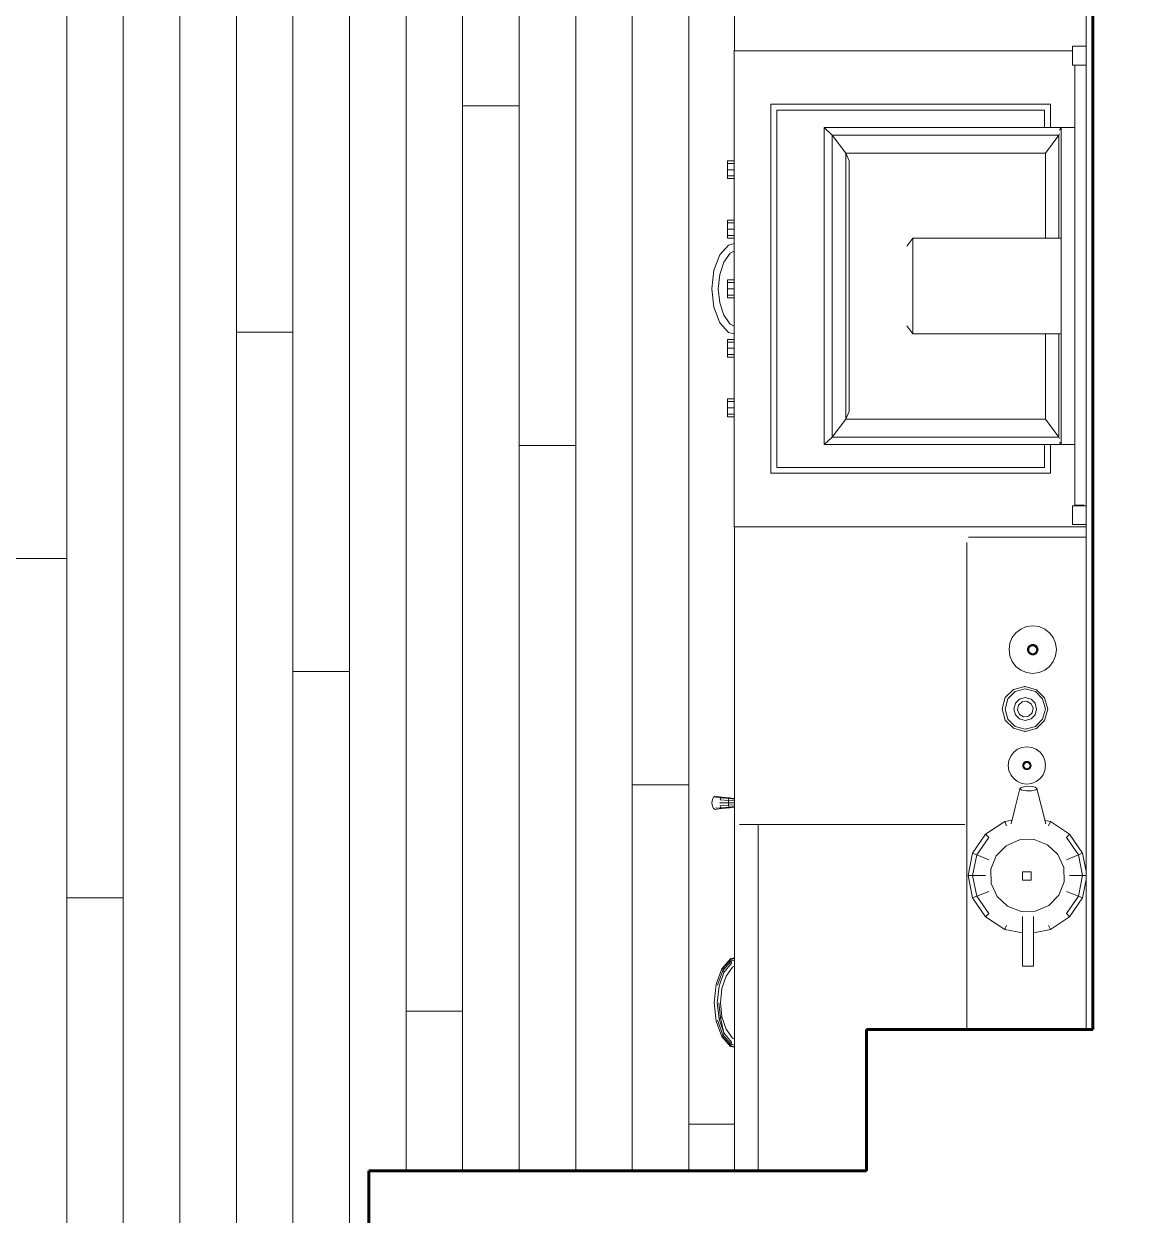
# Model space of a CAD drawing. Header units: millimetres. Extents: x 653176 to 972033, y 753746 to 925850.
# Drawn here: x 737984 to 739943, y 762439 to 764546 of the extents above; entities that cross this region are included whole.
import ezdxf

# ---------------------------------------------------------------- set-up
doc = ezdxf.new("R2010")
doc.units = ezdxf.units.MM
doc.header["$LTSCALE"] = 10
for name, color, linetype, lineweight in [('!обводка помещений', 10, 'Continuous', 20), ('wall', 95, 'Continuous', 60), ('Y-DOOR', 3, 'Continuous', 0)]:
    doc.layers.add(name, color=color, linetype=linetype, lineweight=lineweight)
pattern_1 = [(90, (-40, 2e-15), (-100, 6e-15), []), (180, (-40, 2e-15), (-400, -400), [100, -1400]), (180, (-240, 600), (-400, -400), [100, -1400])]

msp = doc.modelspace()

# ---------------------------------------------------------------- hatches: boundary and pattern name
at = {"layer": 'Y-DOOR', "lineweight": 5}
h = msp.add_hatch(dxfattribs=at)
h.set_pattern_fill('WOODS_BOARD', color=256, scale=100, angle=90, pattern_type=2)
h.set_pattern_definition(pattern_1)
h.paths.add_polyline_path([(741924.5, 770460.4, -0.131652), (742324.5, 770567.6), (742324.5, 770917.6), (741724.5, 770917.6), (741724.5, 772717.6), (740574.5, 772717.6), (740574.5, 772117.6), (740574.5, 770917.6), (739974.5, 770917.6), (739974.5, 770567.6), (739874.5, 770567.6, 0.16367), (739391, 770405), (739874.5, 769567.6), (739974.5, 769567.6), (739974.5, 768767.6), (740649.5, 768767.6, -0.16367), (740812.1, 769251.1), (741649.5, 768767.6), (742324.5, 768767.6), (742324.5, 769767.6)])
edge = h.paths.add_edge_path(flags=16)
edge.add_ellipse((740401.2, 763157.8), major_axis=(-110.5, 392), ratio=1, start_angle=344.774, end_angle=359.1337, ccw=False)
edge.add_arc((740401.2, 763157.8), 407.3, 100.0936, 104.8802)
edge = h.paths.add_edge_path(flags=16)
edge.add_ellipse((740536.9, 762764.1), major_axis=(-3.7, 13.1), ratio=1, start_angle=164.2498, end_angle=174.0816, ccw=False)
edge.add_line((740536.9, 762750.5), (740539, 762750.5))
edge.add_ellipse((740536.9, 762764.1), major_axis=(-3.7, 13.1), ratio=1, start_angle=174.0816, end_angle=344.2498, ccw=False)
edge = h.paths.add_edge_path(flags=16)
edge.add_line((740580.1, 763548.4), (740745.1, 763547))
edge.add_ellipse((740745.1, 763456.5), major_axis=(-24.6, 87.1), ratio=1, start_angle=254.2498, end_angle=344.2498, ccw=False)
edge.add_line((740835.6, 763456.4), (740835.6, 763157.8))
edge.add_line((740835.6, 763157.8), (740835.6, 762859.1))
edge.add_ellipse((740745.1, 762859.1), major_axis=(-24.6, 87.1), ratio=1, start_angle=164.2498, end_angle=254.2498, ccw=False)
edge.add_line((740745.1, 762768.6), (740580.7, 762768.8))
edge.add_ellipse((740555, 762777.7), major_axis=(-7.4, 26.1), ratio=1, start_angle=164.2498, end_angle=235.2225, ccw=False)
edge.add_line((740566.9, 762750.4), (740555, 762750.5))
edge.add_ellipse((740555, 762777.7), major_axis=(-7.4, 26.1), ratio=1, start_angle=164.2498, end_angle=235.2225)
edge.add_ellipse((740555, 762777.7), major_axis=(-7.4, 26.1), ratio=1, start_angle=235.2225, end_angle=254.2498)
edge.add_line((740582.1, 762777.7), (740582.1, 762795.8))
edge.add_ellipse((740555, 762795.8), major_axis=(-7.4, 26.1), ratio=1, start_angle=254.2498, end_angle=344.2498)
edge.add_ellipse((740555, 763157.8), major_axis=(-90.9, 322.3), ratio=1, start_angle=344.2498, end_angle=524.2434)
edge.add_line((740555, 762822.9), (740401.1, 762822.9))
edge.add_ellipse((740401.2, 763157.8), major_axis=(-90.9, 322.3), ratio=1, start_angle=344.2498, end_angle=524.2498, ccw=False)
edge.add_line((740401.2, 763492.7), (740555, 763492.7))
edge.add_ellipse((740555, 763519.8), major_axis=(-7.4, 26.1), ratio=1, start_angle=164.2498, end_angle=254.2498)
edge.add_line((740582.2, 763519.8), (740582.2, 763537.9))
edge.add_ellipse((740555, 763537.9), major_axis=(-7.4, 26.1), ratio=1, start_angle=254.2498, end_angle=276.9442)
edge.add_ellipse((740555, 763537.9), major_axis=(-7.4, 26.1), ratio=1, start_angle=276.9442, end_angle=344.2498)
edge.add_line((740555, 763565.1), (740538.7, 763565))
edge.add_ellipse((740536.9, 763551.5), major_axis=(-3.7, 13.1), ratio=1, start_angle=336.5962, end_angle=344.2498)
edge.add_line((740537.5, 763565.1), (740536.9, 763565.1))
edge.add_ellipse((740536.9, 763551.5), major_axis=(-3.7, 13.1), ratio=1, start_angle=336.5962, end_angle=344.2498, ccw=False)
edge.add_line((740540.2, 763565), (740566.3, 763565.2))
edge.add_ellipse((740555, 763537.9), major_axis=(-7.4, 26.1), ratio=1, start_angle=276.9442, end_angle=344.2498, ccw=False)
h.paths.add_polyline_path([(740388.2, 763195.5), (740385.8, 763194.8), (740398.4, 763198.2)], flags=0)
edge = h.paths.add_edge_path(flags=0)
edge.add_ellipse((743026.1, 763290.8), major_axis=(-339.5, 225), ratio=1, start_angle=345.0633, end_angle=358.5936, ccw=False)
edge.add_arc((743026.1, 763290.8), 407.3, 140.5542, 145.0643)
edge = h.paths.add_edge_path(flags=16)
edge.add_ellipse((743385.9, 763081), major_axis=(-11.3, 7.5), ratio=1, start_angle=164.2498, end_angle=174.0816, ccw=False)
edge.add_line((743394.7, 763070.7), (743396.4, 763072.1))
edge.add_ellipse((743385.9, 763081), major_axis=(-11.3, 7.5), ratio=1, start_angle=174.0816, end_angle=344.2498, ccw=False)
edge = h.paths.add_edge_path(flags=16)
edge.add_ellipse((743092, 763741.5), major_axis=(-75.4, 50), ratio=1, start_angle=254.2498, end_angle=344.2498, ccw=False)
edge.add_line((743160.6, 763800.6), (743355.4, 763574.2))
edge.add_line((743355.4, 763574.2), (743550.2, 763347.8))
edge.add_ellipse((743481.6, 763288.8), major_axis=(-75.4, 50), ratio=1, start_angle=164.2498, end_angle=254.2498, ccw=False)
edge.add_line((743540.7, 763220.2), (743416, 763113.1))
edge.add_ellipse((743390.7, 763103.1), major_axis=(-22.6, 15), ratio=1, start_angle=164.2498, end_angle=235.2225, ccw=False)
edge.add_line((743417.6, 763090.1), (743408.5, 763082.5))
edge.add_ellipse((743390.7, 763103.1), major_axis=(-22.6, 15), ratio=1, start_angle=164.2498, end_angle=235.2225)
edge.add_ellipse((743390.7, 763103.1), major_axis=(-22.6, 15), ratio=1, start_angle=235.2225, end_angle=254.2498)
edge.add_line((743411.3, 763120.8), (743399.5, 763134.5))
edge.add_ellipse((743378.9, 763116.8), major_axis=(-22.6, 15), ratio=1, start_angle=254.2498, end_angle=344.2498)
edge.add_ellipse((743142.7, 763391.2), major_axis=(-279.2, 185), ratio=1, start_angle=344.2498, end_angle=524.2434)
edge.add_line((743361.2, 763137.3), (743244.6, 763037))
edge.add_ellipse((743026.1, 763290.8), major_axis=(-279.2, 185), ratio=1, start_angle=344.2498, end_angle=524.2498, ccw=False)
edge.add_line((742807.7, 763544.6), (742924.3, 763645))
edge.add_ellipse((742906.6, 763665.5), major_axis=(-22.6, 15), ratio=1, start_angle=164.2498, end_angle=254.2498)
edge.add_line((742927.1, 763683.3), (742915.3, 763697))
edge.add_ellipse((742894.8, 763679.3), major_axis=(-22.6, 15), ratio=1, start_angle=254.2498, end_angle=276.9442)
edge.add_ellipse((742894.8, 763679.3), major_axis=(-22.6, 15), ratio=1, start_angle=276.9442, end_angle=344.2498)
edge.add_line((742877, 763699.8), (742864.8, 763689.1))
edge.add_ellipse((742872.2, 763677.7), major_axis=(-11.3, 7.5), ratio=1, start_angle=336.5962, end_angle=344.2498)
edge.add_line((742863.8, 763688.4), (742863.3, 763688))
edge.add_ellipse((742872.2, 763677.7), major_axis=(-11.3, 7.5), ratio=1, start_angle=336.5962, end_angle=344.2498, ccw=False)
edge.add_line((742865.9, 763690.1), (742885.5, 763707.2))
edge.add_ellipse((742894.8, 763679.3), major_axis=(-22.6, 15), ratio=1, start_angle=276.9442, end_angle=344.2498, ccw=False)
edge.add_line((742906.9, 763703.5), (743032.9, 763810.1))
h.paths.add_polyline_path([(742991.7, 763310.9), (742990.4, 763308.8), (742997.7, 763319.6)], flags=0)
edge = h.paths.add_edge_path()
edge.add_arc((741515.4, 763136.9), 300, 0, 360)
edge = h.paths.add_edge_path()
edge.add_line((740536.9, 762750.5), (740401.1, 762750.5))
edge.add_arc((740401.2, 763157.8), 407.3, 89.9962, 269.9962, ccw=False)
edge.add_line((740401.2, 763565.1), (740555, 763565.1))
edge.add_arc((740555, 763537.9), 27.2, 22.6906, 89.9962, ccw=False)
edge.add_line((740580.1, 763548.4), (740745.1, 763547))
edge.add_arc((740744.3, 763455.6), 91.4, 6.8412, 89.5014, ccw=False)
edge.add_line((740835.1, 763466.5), (740835.6, 762859.1))
edge.add_line((740835.6, 762859.1), (740827.5, 762818.9))
edge.add_line((740827.5, 762818.9), (740809.1, 762795.1))
edge.add_line((740809.1, 762795.1), (740777, 762772.3))
edge.add_line((740777, 762772.3), (740579.9, 762773.5))
edge.add_line((740579.9, 762773.5), (740578.4, 762761.4))
edge.add_line((740578.4, 762761.4), (740563.9, 762749.3))
edge.add_line((740563.9, 762749.3), (740536.9, 762750.5))
edge = h.paths.add_edge_path()
edge.add_line((743844.5, 768267.6), (743174.5, 768267.6))
edge.add_line((743174.5, 768267.6), (743174.5, 768667.6))
edge.add_line((743174.5, 768667.6), (741649.5, 768667.6))
edge.add_line((741649.5, 768667.6), (741649.5, 768767.6))
edge.add_line((741649.5, 768767.6), (740812.1, 769251.1))
edge.add_arc((741449.5, 768767.6), 800, 142.8192, 180)
edge.add_line((740649.5, 768767.6), (740649.5, 768667.6))
edge.add_line((740649.5, 768667.6), (740514.3, 768667.6))
edge.add_line((740514.3, 768667.6), (740514.3, 764226.9))
edge.add_line((740514.3, 764226.9), (739974.5, 764226.9))
edge.add_line((739974.5, 764226.9), (739974.5, 762517.6))
edge.add_line((739974.5, 762517.6), (740434.5, 762517.6))
edge.add_line((740434.5, 762517.6), (742664.5, 762517.6))
edge.add_line((742664.5, 762517.6), (743174.5, 762517.6))
edge.add_line((743174.5, 762517.6), (743174.5, 762767.6))
edge.add_line((743174.5, 762767.6), (743674.5, 762767.6))
edge.add_line((743674.5, 762767.6), (743674.5, 764268.5))
edge.add_line((743674.5, 764268.5), (742182.1, 764268.5))
edge.add_line((742182.1, 764268.5), (742182.1, 766181))
edge.add_line((742182.1, 766181), (743844.5, 766181))
edge.add_line((743844.5, 766181), (743844.5, 768267.6))
edge = h.paths.add_edge_path()
edge.add_line((743394.7, 763070.7), (743291.8, 762982.1))
edge.add_arc((743026.1, 763290.8), 407.3, 130.7205, 310.7205, ccw=False)
edge.add_line((742760.4, 763599.5), (742877, 763699.8))
edge.add_arc((742894.8, 763679.3), 27.2, 63.4149, 130.7205, ccw=False)
edge.add_line((742906.9, 763703.5), (743032.9, 763810.1))
edge.add_arc((743091.9, 763740.3), 91.4, 47.5655, 130.2258, ccw=False)
edge.add_line((743153.6, 763807.8), (743550.2, 763347.8))
edge.add_line((743550.2, 763347.8), (743570.3, 763312.1))
edge.add_line((743570.3, 763312.1), (743571.9, 763282))
edge.add_line((743571.9, 763282), (743562.5, 763243.8))
edge.add_line((743562.5, 763243.8), (743412.3, 763116.2))
edge.add_line((743412.3, 763116.2), (743419.1, 763106))
edge.add_line((743419.1, 763106), (743415.9, 763087.4))
edge.add_line((743415.9, 763087.4), (743394.7, 763070.7))
h = msp.add_hatch(dxfattribs=at)
h.set_pattern_fill('WOODS_BOARD', color=256, scale=100, angle=90, pattern_type=2)
h.set_pattern_definition(pattern_1)
h.paths.add_polyline_path([(732098.5, 765323.1), (732089.7, 765281.9), (732024.4, 765151.3), (731686.2, 764474.3), (731621, 764343.7), (731593.4, 764311.8), (731550.9, 764324.3), (730907.8, 764645.5), (730876.1, 764671.2), (730876.1, 764671.2), (730886.1, 764710.7), (730911.5, 764761.7), (730911.7, 764764.3), (730923, 764774.2), (730922.1, 764772.4), (730934.5, 764771.6), (730934.3, 764771.2), (730937.9, 764767.1), (730945.9, 764758), (731352.8, 765572.6), (731339.1, 765573.6), (731334.8, 765573.9), (731326.3, 765583.8), (731327.2, 765596.1), (731329.2, 765597.9), (731354.6, 765648.8), (731380.3, 765680.5), (731419.9, 765670.6), (732063, 765349.5), (732098.5, 765323.1)], flags=16)
h.paths.add_polyline_path([(730939.8, 764745.8), (730940.1, 764741.6), (730941.3, 764744.5), (730941.7, 764749.5)], flags=0)
h.paths.add_polyline_path([(730930.4, 764763.3), (730912.6, 764727.7), (730900.6, 764703.5), (730891.5, 764676.3), (730915.1, 764660), (731558.2, 764338.8), (731589.4, 764327.5), (731589.4, 764327.5), (731585.4, 764343.2), (731575, 764348.5), (731574.6, 764348), (730917, 764676.4), (730907.8, 764681.7), (730917.2, 764677), (730917, 764676.4), (731574.6, 764348), (731598.9, 764381.2), (731619.1, 764416.5), (731635.1, 764453.8), (731647.1, 764493.1), (730989.5, 764821.5), (730965.2, 764788.3), (730943.8, 764750.9)], flags=0)
h.paths.add_polyline_path([(731357.6, 765578.5), (731357.1, 765578.6), (731355.6, 765575.1)], flags=0)
h.paths.add_polyline_path([(731335.3, 765573.9), (731335.3, 765573.9), (731335.3, 765573.9)], flags=0)
h.paths.add_polyline_path([(731330.5, 765589.9), (731329.9, 765599.3), (731326.9, 765593.3)], flags=0)
h.paths.add_polyline_path([(731390.9, 765648.9), (731357.1, 765581.1), (731347.7, 765573), (731351, 765579.7), (731358.9, 765584.8), (731390.8, 765648.7), (731390.8, 765648.9)], flags=0)
h.paths.add_polyline_path([(731662.2, 764498.7), (731617.4, 764512.3), (731580.1, 764528.3), (731544.9, 764548.5), (731511.7, 764572.8), (731840.2, 765230.4), (731879.5, 765218.5), (731916.8, 765202.4), (731952.1, 765182.3), (731989.8, 765154.7)], flags=0)
h.paths.add_polyline_path([(731828.1, 765230.4), (731504.4, 764582.4), (731001.5, 764833.5), (731325.2, 765481.5)], flags=0)
h.paths.add_polyline_path([(734958.4, 764416.4), (735312.2, 764416.4, -0.128067), (735513.8, 764765.5), (735336.9, 765071.9), (735705, 765284.4), (735881.8, 764978, -0.128067), (736285, 764978), (736461.9, 765284.4), (736830, 765071.9), (736653.1, 764765.5, -0.128067), (736854.7, 764416.4), (737208.4, 764416.4), (737208.4, 763991.4), (736854.7, 763991.4, -0.128067), (736653.1, 763642.2), (736830, 763335.8), (736461.9, 763123.3), (736285, 763429.7, -0.128067), (735881.8, 763429.7), (735705, 763123.3), (735336.9, 763335.8), (735513.8, 763642.2, -0.128067), (735312.2, 763991.4), (734958.4, 763991.4)], flags=16)
h.paths.add_polyline_path([(730918.7, 764765.4), (730910.8, 764760.3), (730913.8, 764766.3)], flags=0)
h.paths.add_polyline_path([(730617.2, 765189.4), (729121.5, 765189.4), (729121.5, 766046.2), (730617.2, 766046.2)], flags=16)
h.paths.add_polyline_path([(731697.1, 768215.8), (731697.1, 768248.2), (733692.8, 768248.2), (733692.8, 768215.8)], flags=16)
h.paths.add_polyline_path([(730378.2, 764536), (730387, 764496.1), (730387.7, 763777.3), (730380, 763733.7), (730380, 763733.7), (730339.2, 763723.2), (730193.2, 763723.1), (729436.4, 763722.6), (729290.4, 763722.4), (729249.5, 763732.9), (729241.8, 763776.4), (729241.1, 764495.3), (729249.9, 764535.1), (729249.9, 764535.1), (729289.7, 764543.9), (729346.7, 764544), (729349.1, 764545), (729363, 764539.3), (729361, 764539.3), (729365.8, 764527.8), (729365.4, 764527.8), (729363.3, 764522.8), (729358.7, 764511.6), (730269.4, 764512.3), (730264.1, 764525), (730262.5, 764529), (730267.5, 764541), (730278.9, 764545.7), (730281.4, 764544.7), (730338.3, 764544.7)], flags=16)
h.paths.add_polyline_path([(729345.1, 764511.5), (729341.5, 764509.4), (729344.7, 764509.6), (729349.2, 764511.5)], flags=0)
h.paths.add_polyline_path([(729356.6, 764527.8), (729316.8, 764527.7), (729289.7, 764527.7), (729261.4, 764523.7), (729257.3, 764495.3), (729258, 763776.4), (729261.8, 763743.5), (729261.8, 763743.5), (729274.1, 763754), (729274.1, 763765.7), (729273.5, 763765.8), (729272.9, 764500.9), (729273.5, 764511.5), (729273.5, 764501), (729272.9, 764500.9), (729273.5, 763765.8), (729314.1, 763759), (729354.6, 763756.7), (729395.2, 763759), (729435.7, 763766), (729435, 764501), (729394.5, 764507.9), (729351.5, 764510.3)], flags=0)
h.paths.add_polyline_path([(730276.8, 764510.6), (730276.6, 764511.1), (730272.8, 764510.8)], flags=0)
h.paths.add_polyline_path([(730262.7, 764528.5), (730262.7, 764528.5), (730262.7, 764528.5)], flags=0)
h.paths.add_polyline_path([(730274.9, 764539.9), (730283, 764544.7), (730276.3, 764544.7)], flags=0)
h.paths.add_polyline_path([(730354.6, 764512.3), (730278.9, 764512.2), (730267.4, 764517), (730274.9, 764517), (730283, 764512.3), (730354.5, 764512.3), (730354.6, 764512.4)], flags=0)
h.paths.add_polyline_path([(730175.6, 764496.2), (730176.1, 763934.1), (729451.8, 763933.5), (729451.2, 764495.6)], flags=0)
h.paths.add_polyline_path([(729447.5, 763755), (729439.6, 763801.1), (729437.3, 763841.6), (729439.5, 763882.2), (729446.4, 763922.7), (730181.5, 763923.3), (730188.4, 763882.7), (730190.7, 763842.2), (730188.5, 763801.7), (730180.7, 763755.5)], flags=0)
h.paths.add_polyline_path([(729345.1, 764544), (729351.8, 764544), (729353.2, 764539.2)], flags=0)
h.paths.add_polyline_path([(728540.9, 765444.1, -0.337733), (728495.9, 765385.1), (728495.9, 765380.8, -0.337733), (728540.9, 765321.7), (728540.9, 764975), (728540.9, 764362.9, -0.414214), (728479.7, 764301.7), (728479.7, 764118.1, -0.414214), (728418.4, 764056.9), (727592.4, 764056.9, -0.414214), (727531.2, 764118.1), (727531.2, 764195.2, -0.015524), (727531.5, 764206.6), (727439.2, 764206.6, -0.414214), (727316.8, 764329), (727316.8, 764975), (727316.8, 765321.7, -0.414214), (727378, 765382.9, -0.414214), (727316.8, 765444.1), (727316.8, 765750.2), (727316.8, 766341.8, -0.414214), (727378, 766403, -0.414214), (727316.8, 766464.2), (727316.8, 767212.2, -0.414214), (727439.2, 767334.6), (727531.5, 767334.6, -0.015524), (727531.2, 767346), (727531.2, 767423.1, -0.414214), (727592.4, 767484.3), (728495.9, 767484.3, -0.414214), (728557.1, 767423.1), (728557.1, 767306.6, -0.05068), (728557.1, 767294.2), (728557.1, 766772.4), (728557.1, 766466.4, -0.414214), (728495.9, 766405.1), (728495.9, 766400.8, -0.337733), (728540.9, 766341.8), (728540.9, 765750.2)], flags=16)
h.paths.add_polyline_path([(732233.1, 766539.6), (732896.8, 766539.6), (732946.4, 766725), (732282.8, 766725)], flags=24)
h.paths.add_polyline_path([(732558.4, 768017.8), (732823.2, 768017.8), (732872.9, 768203.2), (732608, 768203.2)], flags=24)
edge = h.paths.add_edge_path()
edge.add_line((731424.5, 768467.4), (727474.5, 768467.4))
edge.add_line((727474.5, 768467.4), (727474.5, 768267.6))
edge.add_line((727474.5, 768267.6), (727224.5, 768267.6))
edge.add_line((727224.5, 768267.6), (727224.5, 767817.6))
edge.add_line((727224.5, 767817.6), (726894.5, 767817.6))
edge.add_line((726894.5, 767817.6), (726894.5, 763637.6))
edge.add_line((726894.5, 763637.6), (727224.5, 763637.6))
edge.add_line((727224.5, 763637.6), (727224.5, 762767.6))
edge.add_line((727224.5, 762767.6), (727474.5, 762767.6))
edge.add_line((727474.5, 762767.6), (727474.5, 762517.6))
edge.add_line((727474.5, 762517.6), (728224.5, 762517.6))
edge.add_line((728224.5, 762517.6), (728224.5, 762187.6))
edge.add_line((728224.5, 762187.6), (732404.5, 762187.6))
edge.add_line((732404.5, 762187.6), (732404.5, 762517.6))
edge.add_line((732404.5, 762517.6), (733574.5, 762517.6))
edge.add_line((733574.5, 762517.6), (733574.5, 762767.6))
edge.add_line((733574.5, 762767.6), (734074.5, 762767.6))
edge.add_line((734074.5, 762767.6), (734074.5, 762517.6))
edge.add_line((734074.5, 762517.6), (734414.5, 762517.6))
edge.add_line((734414.5, 762517.6), (734414.5, 762187.6))
edge.add_line((734414.5, 762187.6), (738594.5, 762187.6))
edge.add_line((738594.5, 762187.6), (738594.5, 762517.6))
edge.add_line((738594.5, 762517.6), (739240.9, 762517.6))
edge.add_line((739240.9, 762517.6), (739240.9, 762736.2))
edge.add_line((739240.9, 762736.2), (739234.1, 762737.9))
edge.add_line((739234.1, 762737.9), (739219, 762755.1))
edge.add_line((739219, 762755.1), (739222.5, 762761.6))
edge.add_line((739222.5, 762761.6), (739213.7, 762786.2))
edge.add_line((739213.7, 762786.2), (739210.6, 762815.1))
edge.add_line((739210.6, 762815.1), (739215, 762856.4))
edge.add_line((739215, 762856.4), (739207.2, 762835.5))
edge.add_line((739207.2, 762835.5), (739208.6, 762848))
edge.add_line((739208.6, 762848), (739219, 762875.2))
edge.add_line((739219, 762875.2), (739240.9, 762900))
edge.add_line((739240.9, 762900), (739240.9, 763160.8))
edge.add_line((739240.9, 763160.8), (739231, 763159.5))
edge.add_line((739231, 763159.5), (739231, 763159.5))
edge.add_line((739231, 763159.5), (739216.2, 763157.8))
edge.add_line((739216.2, 763157.8), (739202.9, 763156.4))
edge.add_line((739202.9, 763156.4), (739200.3, 763176.2))
edge.add_line((739200.3, 763176.2), (739207, 763179.9))
edge.add_line((739207, 763179.9), (739231, 763177.4))
edge.add_line((739231, 763177.4), (739231, 763177.3))
edge.add_line((739231, 763177.3), (739240.9, 763175.9))
edge.add_line((739240.9, 763175.9), (739240.9, 763656.1))
edge.add_line((739240.9, 763656.1), (739240.7, 763656.1))
edge.add_line((739240.7, 763656.1), (739240.7, 763850.8))
edge.add_line((739240.7, 763850.8), (739228.7, 763850.8))
edge.add_line((739228.7, 763850.8), (739228.7, 763882.4))
edge.add_line((739228.7, 763882.4), (739230.1, 763956.1))
edge.add_line((739230.1, 763956.1), (739228.7, 763956.1))
edge.add_line((739228.7, 763956.1), (739228.7, 764000.4))
edge.add_line((739228.7, 764000.4), (739230.3, 764000))
edge.add_line((739230.3, 764000), (739215.2, 764017.1))
edge.add_line((739215.2, 764017.1), (739204.8, 764044.4))
edge.add_line((739204.8, 764044.4), (739201.1, 764077.2))
edge.add_line((739201.1, 764077.2), (739204.8, 764110.1))
edge.add_line((739204.8, 764110.1), (739215.2, 764137.3))
edge.add_line((739215.2, 764137.3), (739230.3, 764154.5))
edge.add_line((739230.3, 764154.5), (739240.7, 764157.1))
edge.add_line((739240.7, 764157.1), (739240.7, 764166.6))
edge.add_line((739240.7, 764166.6), (739228.7, 764166.6))
edge.add_line((739228.7, 764166.6), (739228.7, 764198.2))
edge.add_line((739228.7, 764198.2), (739231.6, 764271.8))
edge.add_line((739231.6, 764271.8), (739228.7, 764271.8))
edge.add_line((739228.7, 764271.8), (739228.7, 764303.4))
edge.add_line((739228.7, 764303.4), (739241.1, 764504.4))
edge.add_line((739241.1, 764504.4), (739241.1, 764680.9))
edge.add_line((739241.1, 764680.9), (739230.7, 764683.6))
edge.add_line((739230.7, 764683.6), (739215.6, 764700.7))
edge.add_line((739215.6, 764700.7), (739205.2, 764728))
edge.add_line((739205.2, 764728), (739201.5, 764760.8))
edge.add_line((739201.5, 764760.8), (739205.2, 764793.7))
edge.add_line((739205.2, 764793.7), (739215.6, 764820.9))
edge.add_line((739215.6, 764820.9), (739230.7, 764838.1))
edge.add_line((739230.7, 764838.1), (739241.1, 764840.7))
edge.add_line((739241.1, 764840.7), (739241.1, 765207.2))
edge.add_line((739241.1, 765207.2), (739230.7, 765209.8))
edge.add_line((739230.7, 765209.8), (739215.6, 765226.9))
edge.add_line((739215.6, 765226.9), (739205.2, 765254.2))
edge.add_line((739205.2, 765254.2), (739201.5, 765287))
edge.add_line((739201.5, 765287), (739205.2, 765319.9))
edge.add_line((739205.2, 765319.9), (739215.6, 765347.2))
edge.add_line((739215.6, 765347.2), (739230.7, 765364.3))
edge.add_line((739230.7, 765364.3), (739241.1, 765366.9))
edge.add_line((739241.1, 765366.9), (739241.1, 765499))
edge.add_line((739241.1, 765499), (739227.3, 765519.7))
edge.add_line((739227.3, 765519.7), (739204.7, 765519.7))
edge.add_line((739204.7, 765519.7), (739205.5, 765530.2))
edge.add_line((739205.5, 765530.2), (739231.3, 765530.2))
edge.add_line((739231.3, 765530.2), (739233.1, 765539.2))
edge.add_line((739233.1, 765539.2), (739241.8, 765552.4))
edge.add_line((739241.8, 765552.4), (739241.8, 765680.7))
edge.add_line((739241.8, 765680.7), (739231.5, 765683.3))
edge.add_line((739231.5, 765683.3), (739216.3, 765700.5))
edge.add_line((739216.3, 765700.5), (739205.9, 765727.7))
edge.add_line((739205.9, 765727.7), (739202.3, 765760.6))
edge.add_line((739202.3, 765760.6), (739205.9, 765793.4))
edge.add_line((739205.9, 765793.4), (739216.3, 765820.6))
edge.add_line((739216.3, 765820.6), (739231.5, 765837.8))
edge.add_line((739231.5, 765837.8), (739241.8, 765840.4))
edge.add_line((739241.8, 765840.4), (739241.8, 766097.6))
edge.add_line((739241.8, 766097.6), (739231.5, 766100.3))
edge.add_line((739231.5, 766100.3), (739216.3, 766117.4))
edge.add_line((739216.3, 766117.4), (739205.9, 766144.6))
edge.add_line((739205.9, 766144.6), (739202.3, 766177.5))
edge.add_line((739202.3, 766177.5), (739205.9, 766210.3))
edge.add_line((739205.9, 766210.3), (739216.3, 766237.5))
edge.add_line((739216.3, 766237.5), (739231.5, 766254.7))
edge.add_line((739231.5, 766254.7), (739241.8, 766257.3))
edge.add_line((739241.8, 766257.3), (739241.8, 766397.6))
edge.add_line((739241.8, 766397.6), (739214.5, 766397.6))
edge.add_line((739214.5, 766397.6), (739214.5, 768766.6))
edge.add_line((739214.5, 768766.6), (738414.6, 769228.4))
edge.add_arc((739068.6, 768767.6), 800, 144.8315, 180)
edge.add_arc((737468.6, 768767.6), 800, 360, 395.1685)
edge.add_line((738122.6, 769228.4), (737324.5, 768767.6))
edge.add_line((737324.5, 768767.6), (737324.5, 768667.6))
edge.add_line((737324.5, 768667.6), (737074.5, 768667.6))
edge.add_line((737074.5, 768667.6), (737074.5, 768067.6))
edge.add_line((737074.5, 768067.6), (734074.5, 768067.6))
edge.add_line((734074.5, 768067.6), (734074.5, 766306.4))
edge.add_line((734074.5, 766306.4), (731276.6, 766306.4))
edge.add_line((731276.6, 766306.4), (731276.6, 768256.4))
edge.add_line((731276.6, 768256.4), (734074.5, 768256.4))
edge.add_line((734074.5, 768256.4), (734074.5, 768267.6))
edge.add_line((734074.5, 768267.6), (731424.5, 768267.6))
edge.add_line((731424.5, 768267.6), (731424.5, 768467.4))

# ---------------------------------------------------------------- linework, layer by layer
at = {"layer": '!обводка помещений', "lineweight": 13}
for p, q in [((739863, 762767.6), (739863, 766391.5)), ((739241.1, 764497.7), (739241.1, 765499.1)), ((739838.8, 764505.9), (739863.1, 764505.9)), ((739838.8, 764472.5), (739838.8, 764505.9)), ((739240.7, 764498.1), (739241.1, 764498.1)), ((739240.7, 763656.1), (739240.7, 764498.1)), ((739246.3, 764497.7), (739241.1, 764497.7)), ((739246.3, 764497.7), (739838.8, 764497.7)), ((739863.1, 764472.5), (739838.8, 764472.5)), ((739843.1, 763694.5), (739843.1, 764472.5)), ((739305.5, 764403.4), (739800, 764403.4)), ((739305.5, 763750.9), (739305.5, 764403.4)), ((739800, 764403.4), (739800, 764362)), ((739316, 764392.9), (739789.5, 764392.9)), ((739316, 763761.4), (739316, 764392.9)), ((739789.5, 764392.9), (739789.5, 764362)), ((739819, 764362), (739399.7, 764362)), ((739399.7, 764362), (739718.4, 764362)), ((739399.7, 764362), (739414, 764348.6)), ((739399.7, 763801.6), (739399.7, 764362)), ((739815.8, 764357.8), (739819, 764362)), ((739819, 764362), (739819, 763801.6)), ((739842.7, 764362), (739819, 764362)), ((739414, 764348.6), (739814.7, 764348.6)), ((739437.9, 764316.7), (739414, 764348.6)), ((739414, 764348.6), (739414, 763815)), ((739814.7, 764348.6), (739790.8, 764316.7)), ((739814.7, 764348.6), (739815.8, 764351.1)), ((739814.7, 764166.7), (739814.7, 764348.6)), ((739437.9, 764316.7), (739443.8, 764303.3)), ((739790.8, 764316.7), (739437.9, 764316.7)), ((739437.9, 763846.8), (739437.9, 764316.7)), ((739790.8, 764166.7), (739790.8, 764316.7)), ((739228.7, 764303.4), (739240.7, 764303.4)), ((739228.7, 764271.8), (739228.7, 764303.4)), ((739228.7, 764298.8), (739240.7, 764298.8)), ((739443.8, 764303.3), (739443.8, 763860.2)), ((739228.7, 764287.6), (739240.7, 764287.6)), ((739228.7, 764276.5), (739240.7, 764276.5)), ((739240.7, 764271.8), (739228.7, 764271.8)), ((739228.7, 764198.2), (739240.7, 764198.2)), ((739228.7, 764166.6), (739228.7, 764198.2)), ((739228.7, 764193.5), (739240.7, 764193.5)), ((739228.7, 764182.4), (739240.7, 764182.4)), ((739228.7, 764171.2), (739240.7, 764171.2)), ((739240.7, 764166.6), (739228.7, 764166.6)), ((739556.5, 764166.7), (739546, 764152.7)), ((739818.8, 764166.7), (739556.5, 764166.7)), ((739556.5, 763997.4), (739556.5, 764166.7)), ((739818.8, 763997.4), (739818.8, 764166.7)), ((739230.3, 764154.5), (739215.2, 764137.3)), ((739230.3, 764154.5), (739240.7, 764157.1)), ((739215.2, 764137.3), (739204.8, 764110.1)), ((739222.3, 764124.2), (739214.9, 764102.3)), ((739233.6, 764139.9), (739222.3, 764124.2)), ((739240.7, 764143.5), (739233.6, 764139.9)), ((739204.8, 764110.1), (739201.1, 764077.2)), ((739214.9, 764102.3), (739212.4, 764077.2)), ((739228.7, 764092.9), (739240.7, 764092.9)), ((739228.7, 764061.3), (739228.7, 764092.9)), ((739228.7, 764088.3), (739240.7, 764088.3)), ((739201.1, 764077.2), (739204.8, 764044.4)), ((739212.4, 764077.2), (739214.9, 764052.1)), ((739228.7, 764077.1), (739240.7, 764077.1)), ((739228.7, 764066), (739240.7, 764066)), ((739240.7, 764061.3), (739228.7, 764061.3)), ((739204.8, 764044.4), (739215.2, 764017.1)), ((739214.9, 764052.1), (739222.3, 764030.3)), ((739222.3, 764030.3), (739233.6, 764014.6)), ((739215.2, 764017.1), (739230.3, 764000)), ((739230.3, 764000), (739240.7, 763997.3)), ((739233.6, 764014.6), (739240.7, 764011)), ((739546, 764011.4), (739556.5, 763997.4)), ((739556.5, 763997.4), (739818.8, 763997.4)), ((739790.8, 763846.8), (739790.8, 763997.4)), ((739814.7, 763815), (739814.7, 763997.4)), ((739228.7, 763987.7), (739240.7, 763987.7)), ((739228.7, 763956.1), (739228.7, 763987.7)), ((739228.7, 763983), (739240.7, 763983)), ((739228.7, 763971.9), (739240.7, 763971.9)), ((739228.7, 763960.7), (739240.7, 763960.7)), ((739240.7, 763956.1), (739228.7, 763956.1)), ((739228.7, 763882.4), (739240.7, 763882.4)), ((739228.7, 763850.8), (739228.7, 763882.4)), ((739228.7, 763877.8), (739240.7, 763877.8)), ((739228.7, 763866.6), (739240.7, 763866.6)), ((739228.7, 763855.5), (739240.7, 763855.5)), ((739240.7, 763850.8), (739228.7, 763850.8)), ((739443.8, 763860.2), (739437.9, 763846.8)), ((739414, 763815), (739437.9, 763846.8)), ((739437.9, 763846.8), (739790.8, 763846.8)), ((739790.8, 763846.8), (739814.7, 763815)), ((739414, 763815), (739399.7, 763801.6)), ((739814.7, 763815), (739414, 763815)), ((739815.8, 763812.4), (739814.7, 763815)), ((739399.7, 763801.6), (739820.6, 763801.6)), ((739789.5, 763801.6), (739789.5, 763761.4)), ((739800, 763801.6), (739800, 763750.9)), ((739819, 763801.6), (739815.8, 763805.8)), ((739819, 763801.6), (739842.7, 763801.6)), ((739800, 763750.9), (739305.5, 763750.9)), ((739789.5, 763761.4), (739316, 763761.4)), ((739838.8, 763693.6), (739863.1, 763693.6)), ((739838.8, 763660.2), (739838.8, 763693.6)), ((739859.3, 763694.5), (739843.1, 763694.5)), ((739863.1, 763660.2), (739838.8, 763660.2)), ((739240.9, 763656.1), (739240.7, 763656.1)), ((739240.9, 763656.4), (739246.1, 763656.4)), ((739240.9, 763130.2), (739240.9, 763656.4)), ((739246.1, 763656.4), (739863.1, 763656.4)), ((739652.2, 762767.6), (739652.2, 763628.6)), ((739654.6, 763637.8), (739863.1, 763637.8)), ((739747.3, 763475.5), (739738.8, 763469)), ((739757.3, 763479.8), (739747.3, 763475.5)), ((739768.5, 763481.3), (739757.3, 763479.8)), ((739779.6, 763479.8), (739768.5, 763481.3)), ((739789.7, 763475.5), (739779.6, 763479.8)), ((739798.2, 763469), (739789.7, 763475.5)), ((739728, 763450.4), (739726.5, 763439.3)), ((739732.2, 763460.5), (739728, 763450.4)), ((739738.8, 763469), (739732.2, 763460.5)), ((739804.7, 763460.5), (739798.2, 763469)), ((739809, 763450.4), (739804.7, 763460.5)), ((739810.5, 763439.3), (739809, 763450.4)), ((739726.5, 763439.3), (739728, 763428.1)), ((739728, 763428.1), (739732.2, 763418.1)), ((739759.5, 763441.7), (739759.2, 763439.3)), ((739759.2, 763439.3), (739759.5, 763436.8)), ((739760.5, 763444), (739759.5, 763441.7)), ((739759.5, 763436.8), (739760.5, 763434.6)), ((739760.2, 763441.5), (739759.9, 763439.3)), ((739759.9, 763439.3), (739760.2, 763437)), ((739761.1, 763443.6), (739760.2, 763441.5)), ((739760.2, 763437), (739761.1, 763435)), ((739761.9, 763445.8), (739760.5, 763444)), ((739760.5, 763434.6), (739761.9, 763432.7)), ((739762.4, 763445.3), (739761.1, 763443.6)), ((739761.1, 763435), (739762.4, 763433.2)), ((739761.7, 763440.7), (739761.4, 763438.9)), ((739761.4, 763438.9), (739761.7, 763437)), ((739762.4, 763442.4), (739761.7, 763440.7)), ((739761.7, 763437), (739762.4, 763435.3)), ((739763.8, 763447.3), (739761.9, 763445.8)), ((739761.9, 763432.7), (739763.8, 763431.3)), ((739764.2, 763446.7), (739762.4, 763445.3)), ((739763.5, 763443.9), (739762.4, 763442.4)), ((739762.4, 763435.3), (739763.5, 763433.9)), ((739762.4, 763433.2), (739764.2, 763431.9)), ((739764.9, 763445), (739763.5, 763443.9)), ((739763.5, 763433.9), (739764.9, 763432.8)), ((739766, 763448.2), (739763.8, 763447.3)), ((739763.8, 763431.3), (739766, 763430.3)), ((739766.2, 763447.5), (739764.2, 763446.7)), ((739764.2, 763431.9), (739766.2, 763431)), ((739766.6, 763445.7), (739764.9, 763445)), ((739764.9, 763432.8), (739766.6, 763432.1)), ((739768.5, 763448.5), (739766, 763448.2)), ((739766, 763430.3), (739768.5, 763430)), ((739768.5, 763447.8), (739766.2, 763447.5)), ((739766.2, 763431), (739768.5, 763430.7)), ((739768.5, 763445.9), (739766.6, 763445.7)), ((739766.6, 763432.1), (739768.5, 763431.8)), ((739770.9, 763448.2), (739768.5, 763448.5)), ((739770.8, 763447.5), (739768.5, 763447.8)), ((739770.4, 763445.7), (739768.5, 763445.9)), ((739768.5, 763431.8), (739770.4, 763432.1)), ((739768.5, 763430.7), (739770.8, 763431)), ((739768.5, 763430), (739770.9, 763430.3)), ((739772, 763445), (739770.4, 763445.7)), ((739770.4, 763432.1), (739772, 763432.8)), ((739772.8, 763446.7), (739770.8, 763447.5)), ((739770.8, 763431), (739772.8, 763431.9)), ((739773.2, 763447.3), (739770.9, 763448.2)), ((739770.9, 763430.3), (739773.2, 763431.3)), ((739773.5, 763443.9), (739772, 763445)), ((739772, 763432.8), (739773.5, 763433.9)), ((739774.5, 763445.3), (739772.8, 763446.7)), ((739772.8, 763431.9), (739774.5, 763433.2)), ((739775, 763445.8), (739773.2, 763447.3)), ((739773.2, 763431.3), (739775, 763432.7)), ((739774.6, 763442.4), (739773.5, 763443.9)), ((739773.5, 763433.9), (739774.6, 763435.3)), ((739775.9, 763443.6), (739774.5, 763445.3)), ((739774.5, 763433.2), (739775.9, 763435)), ((739775.3, 763440.7), (739774.6, 763442.4)), ((739774.6, 763435.3), (739775.3, 763437)), ((739776.5, 763444), (739775, 763445.8)), ((739775, 763432.7), (739776.5, 763434.6)), ((739775.5, 763438.9), (739775.3, 763440.7)), ((739775.3, 763437), (739775.5, 763438.9)), ((739776.7, 763441.5), (739775.9, 763443.6)), ((739775.9, 763435), (739776.7, 763437)), ((739777.4, 763441.7), (739776.5, 763444)), ((739776.5, 763434.6), (739777.4, 763436.8)), ((739777, 763439.3), (739776.7, 763441.5)), ((739776.7, 763437), (739777, 763439.3)), ((739777.8, 763439.3), (739777.4, 763441.7)), ((739777.4, 763436.8), (739777.8, 763439.3)), ((739804.7, 763418.1), (739809, 763428.1)), ((739809, 763428.1), (739810.5, 763439.3)), ((739732.2, 763418.1), (739738.8, 763409.6)), ((739738.8, 763409.6), (739747.3, 763403)), ((739789.7, 763403), (739798.2, 763409.6)), ((739798.2, 763409.6), (739804.7, 763418.1)), ((739747.3, 763403), (739757.3, 763398.8)), ((739757.3, 763398.8), (739768.5, 763397.3)), ((739768.5, 763397.3), (739779.6, 763398.8)), ((739779.6, 763398.8), (739789.7, 763403)), ((739734.2, 763368.5), (739720, 763354.3)), ((739737.3, 763365), (739724.5, 763352.2)), ((739754.2, 763373.9), (739734.2, 763368.5)), ((739755.3, 763369.9), (739737.3, 763365)), ((739754.1, 763373.6), (739755.3, 763373.9)), ((739754.1, 763373.5), (739754.2, 763373.9)), ((739755.3, 763373.9), (739775.3, 763368.4)), ((739773.3, 763365), (739755.3, 763369.9)), ((739786, 763352.2), (739773.3, 763365)), ((739775.3, 763368.4), (739789.5, 763354.2)), ((739720, 763354.3), (739714.6, 763334.3)), ((739724.5, 763352.2), (739719.6, 763334.2)), ((739738, 763344.3), (739735.3, 763334.2)), ((739745.2, 763351.5), (739738, 763344.3)), ((739743.1, 763341.1), (739749.6, 763346.9)), ((739755.3, 763354.3), (739745.2, 763351.5)), ((739749.6, 763346.9), (739758.2, 763347.9)), ((739765.4, 763351.5), (739755.3, 763354.3)), ((739758.2, 763347.9), (739765.6, 763343.6)), ((739772.6, 763344.3), (739765.4, 763351.5)), ((739775.3, 763334.2), (739772.6, 763344.3)), ((739790.9, 763334.2), (739786, 763352.2)), ((739789.5, 763354.2), (739794.9, 763334.2)), ((739714.6, 763334.3), (739720, 763314.3)), ((739719.6, 763334.2), (739724.5, 763316.2)), ((739735.3, 763334.2), (739738, 763324.1)), ((739738, 763324.1), (739745.2, 763317)), ((739741.4, 763332.7), (739743.1, 763341.1)), ((739744.9, 763324.8), (739741.4, 763332.7)), ((739752.4, 763320.5), (739744.9, 763324.8)), ((739767.4, 763327.2), (739761, 763321.4)), ((739765.4, 763317), (739772.6, 763324.1)), ((739765.6, 763343.6), (739769.2, 763335.7)), ((739769.2, 763335.7), (739767.4, 763327.2)), ((739772.6, 763324.1), (739775.3, 763334.2)), ((739786, 763316.2), (739790.9, 763334.2)), ((739794.9, 763334.2), (739789.5, 763314.2)), ((739720, 763314.3), (739734.2, 763300.1)), ((739724.5, 763316.2), (739737.3, 763303.5)), ((739737.3, 763303.5), (739755.3, 763298.6)), ((739745.2, 763317), (739755.3, 763314.2)), ((739761, 763321.4), (739752.4, 763320.5)), ((739755.3, 763314.2), (739765.4, 763317)), ((739755.3, 763298.6), (739773.3, 763303.5)), ((739773.3, 763303.5), (739786, 763316.2)), ((739789.5, 763314.2), (739775.3, 763300)), ((739734.2, 763300.1), (739754.2, 763294.7)), ((739754.2, 763294.7), (739754.1, 763295)), ((739755.3, 763294.6), (739754.2, 763294.9)), ((739775.3, 763300), (739755.3, 763294.6)), ((739741.5, 763263), (739734.8, 763257.8)), ((739749.4, 763266.3), (739741.5, 763263)), ((739758.2, 763267.5), (739749.4, 763266.3)), ((739766.9, 763266.3), (739758.2, 763267.5)), ((739774.8, 763263), (739766.9, 763266.3)), ((739781.5, 763257.8), (739774.8, 763263)), ((739726.3, 763243.2), (739725.1, 763234.4)), ((739729.6, 763251.1), (739726.3, 763243.2)), ((739734.8, 763257.8), (739729.6, 763251.1)), ((739753, 763239.6), (739751.9, 763238.1)), ((739753.4, 763239.2), (739752.4, 763237.8)), ((739754.5, 763240.7), (739753, 763239.6)), ((739754.8, 763240.2), (739753.4, 763239.2)), ((739755.4, 763238.9), (739754.2, 763238)), ((739756.2, 763241.5), (739754.5, 763240.7)), ((739756.4, 763240.9), (739754.8, 763240.2)), ((739756.7, 763239.5), (739755.4, 763238.9)), ((739758.2, 763241.7), (739756.2, 763241.5)), ((739758.2, 763241.2), (739756.4, 763240.9)), ((739758.2, 763239.7), (739756.7, 763239.5)), ((739760.1, 763241.5), (739758.2, 763241.7)), ((739759.9, 763240.9), (739758.2, 763241.2)), ((739759.6, 763239.5), (739758.2, 763239.7)), ((739761, 763238.9), (739759.6, 763239.5)), ((739761.5, 763240.2), (739759.9, 763240.9)), ((739761.8, 763240.7), (739760.1, 763241.5)), ((739762.1, 763238), (739761, 763238.9)), ((739762.9, 763239.2), (739761.5, 763240.2)), ((739763.3, 763239.6), (739761.8, 763240.7)), ((739764, 763237.8), (739762.9, 763239.2)), ((739764.5, 763238.1), (739763.3, 763239.6)), ((739786.7, 763251.1), (739781.5, 763257.8)), ((739790, 763243.2), (739786.7, 763251.1)), ((739791.2, 763234.4), (739790, 763243.2)), ((739725.1, 763234.4), (739726.3, 763225.7)), ((739726.3, 763225.7), (739729.6, 763217.8)), ((739729.6, 763217.8), (739734.8, 763211.1)), ((739751.1, 763236.4), (739750.9, 763234.4)), ((739750.9, 763234.4), (739751.1, 763232.5)), ((739751.9, 763238.1), (739751.1, 763236.4)), ((739751.1, 763232.5), (739751.9, 763230.7)), ((739751.7, 763236.2), (739751.4, 763234.4)), ((739751.4, 763234.4), (739751.7, 763232.6)), ((739752.4, 763237.8), (739751.7, 763236.2)), ((739751.7, 763232.6), (739752.4, 763231)), ((739751.9, 763230.7), (739753, 763229.3)), ((739752.4, 763231), (739753.4, 763229.7)), ((739752.8, 763235.6), (739752.6, 763234.1)), ((739752.6, 763234.1), (739752.8, 763232.6)), ((739753.4, 763236.9), (739752.8, 763235.6)), ((739752.8, 763232.6), (739753.4, 763231.3)), ((739753, 763229.3), (739754.5, 763228.1)), ((739754.2, 763238), (739753.4, 763236.9)), ((739753.4, 763231.3), (739754.2, 763230.2)), ((739753.4, 763229.7), (739754.8, 763228.6)), ((739754.2, 763230.2), (739755.4, 763229.3)), ((739754.5, 763228.1), (739756.2, 763227.4)), ((739754.8, 763228.6), (739756.4, 763227.9)), ((739755.4, 763229.3), (739756.7, 763228.8)), ((739756.2, 763227.4), (739758.2, 763227.1)), ((739756.4, 763227.9), (739758.2, 763227.7)), ((739756.7, 763228.8), (739758.2, 763228.6)), ((739758.2, 763228.6), (739759.6, 763228.8)), ((739758.2, 763227.7), (739759.9, 763227.9)), ((739758.2, 763227.1), (739760.1, 763227.4)), ((739759.6, 763228.8), (739761, 763229.3)), ((739759.9, 763227.9), (739761.5, 763228.6)), ((739760.1, 763227.4), (739761.8, 763228.1)), ((739761, 763229.3), (739762.1, 763230.2)), ((739761.5, 763228.6), (739762.9, 763229.7)), ((739761.8, 763228.1), (739763.3, 763229.3)), ((739762.9, 763236.9), (739762.1, 763238)), ((739762.1, 763230.2), (739762.9, 763231.3)), ((739763.5, 763235.6), (739762.9, 763236.9)), ((739762.9, 763231.3), (739763.5, 763232.6)), ((739762.9, 763229.7), (739764, 763231)), ((739763.3, 763229.3), (739764.5, 763230.7)), ((739763.7, 763234.1), (739763.5, 763235.6)), ((739763.5, 763232.6), (739763.7, 763234.1)), ((739764.6, 763236.2), (739764, 763237.8)), ((739764, 763231), (739764.6, 763232.6)), ((739765.2, 763236.4), (739764.5, 763238.1)), ((739764.5, 763230.7), (739765.2, 763232.5)), ((739764.9, 763234.4), (739764.6, 763236.2)), ((739764.6, 763232.6), (739764.9, 763234.4)), ((739765.5, 763234.4), (739765.2, 763236.4)), ((739765.2, 763232.5), (739765.5, 763234.4)), ((739781.5, 763211.1), (739786.7, 763217.8)), ((739786.7, 763217.8), (739790, 763225.7)), ((739790, 763225.7), (739791.2, 763234.4)), ((739734.8, 763211.1), (739741.5, 763205.9)), ((739741.5, 763205.9), (739749.4, 763202.6)), ((739748, 763195.6), (739755.2, 763197.5)), ((739749.4, 763202.6), (739758.2, 763201.4)), ((739755.2, 763197.5), (739764.6, 763197.7)), ((739758.2, 763201.4), (739766.9, 763202.6)), ((739764.6, 763197.7), (739772.5, 763196.1)), ((739766.9, 763202.6), (739774.8, 763205.9)), ((739774.8, 763205.9), (739781.5, 763211.1)), ((739204.1, 763178.3), (739202.1, 763174.1)), ((739206.9, 763179.9), (739204.1, 763178.3)), ((739210, 763179.6), (739206.9, 763179.9)), ((739207.5, 763178.1), (739217.1, 763177.3)), ((739218.9, 763178.6), (739210, 763179.6)), ((739217.1, 763177.3), (739215.8, 763173.5)), ((739217.1, 763177.3), (739218.9, 763178.6)), ((739231.3, 763175.9), (739217.1, 763177.3)), ((739218.9, 763178.6), (739232.2, 763177.1)), ((739230.7, 763172.7), (739231.3, 763175.9)), ((739232.2, 763177.1), (739231.3, 763175.9)), ((739231.3, 763175.9), (739240.9, 763174.8)), ((739232.2, 763177.1), (739240.9, 763175.9)), ((739737.5, 763160.2), (739745.7, 763192.9)), ((739745.7, 763192.9), (739748, 763195.6)), ((739749.2, 763190.6), (739745.7, 763192.9)), ((739757.2, 763189.4), (739749.2, 763190.6)), ((739766.5, 763189.6), (739757.2, 763189.4)), ((739773.7, 763191.1), (739766.5, 763189.6)), ((739772.5, 763196.1), (739776, 763193.5)), ((739776, 763193.5), (739773.7, 763191.1)), ((739776, 763193.5), (739784.2, 763161.3)), ((739202.1, 763174.1), (739201.3, 763168.4)), ((739201.3, 763168.4), (739202.1, 763162.6)), ((739202.1, 763162.6), (739204.1, 763158.4)), ((739204.1, 763158.4), (739206.9, 763156.8)), ((739206.9, 763156.8), (739210, 763157.2)), ((739217.1, 763159.5), (739207.5, 763158.7)), ((739210, 763157.2), (739218.9, 763158.1)), ((739230.5, 763168.4), (739215.4, 763168.4)), ((739215.8, 763173.5), (739230.7, 763172.7)), ((739230.7, 763164), (739215.8, 763163.2)), ((739215.8, 763163.2), (739217.1, 763159.5)), ((739217.1, 763159.5), (739231.3, 763160.8)), ((739218.9, 763158.1), (739217.1, 763159.5)), ((739218.9, 763158.1), (739232.2, 763159.6)), ((739230.7, 763172.7), (739230.5, 763168.4)), ((739240.9, 763168.4), (739230.5, 763168.4)), ((739230.5, 763168.4), (739230.7, 763164)), ((739240.9, 763172.1), (739230.7, 763172.7)), ((739230.7, 763164), (739240.9, 763164.6)), ((739231.3, 763160.8), (739230.7, 763164)), ((739231.3, 763160.8), (739240.9, 763161.9)), ((739232.2, 763159.6), (739231.3, 763160.8)), ((739232.2, 763159.6), (739240.9, 763160.8)), ((739730.5, 763131.1), (739737.5, 763160.2)), ((739784.2, 763161.3), (739791.6, 763131.4)), ((739684.9, 763112.8), (739719, 763135.1)), ((739719, 763135.1), (739732.1, 763137.6)), ((739719, 763135.1), (739722.1, 763127.9)), ((739790.2, 763136.9), (739799.6, 763135.1)), ((739799.6, 763135.1), (739796.5, 763127.9)), ((739799.6, 763135.1), (739833.7, 763112.8)), ((739240.9, 762517.6), (739240.9, 763130.2)), ((739249.9, 763129.8), (739648.3, 763129.8)), ((739273.5, 763129.9), (739648.3, 763129.8)), ((739283, 763130.2), (739283, 762517.6)), ((739648.3, 763129.8), (739320.8, 763129.9)), ((739320.8, 763129.9), (739320.9, 763129.9)), ((739662.1, 763079.3), (739684.9, 763112.8)), ((739684.9, 763112.8), (739690.6, 763107.2)), ((739833.7, 763112.8), (739828, 763107.2)), ((739833.7, 763112.8), (739856.5, 763079.3)), ((739690.6, 763107.2), (739669.5, 763076.3)), ((739721.6, 763092.6), (739703.9, 763074.4)), ((739745.1, 763102.7), (739721.6, 763092.6)), ((739770.7, 763103.3), (739745.1, 763102.7)), ((739794.6, 763094.2), (739770.7, 763103.3)), ((739813.1, 763076.8), (739794.6, 763094.2)), ((739828, 763107.2), (739849.1, 763076.3)), ((739654.1, 763039.8), (739662.1, 763079.3)), ((739662.1, 763079.3), (739669.5, 763076.3)), ((739669.5, 763076.3), (739662.1, 763039.8)), ((739669.5, 763076.3), (739690.6, 763067.7)), ((739703.9, 763074.4), (739694.6, 763051)), ((739823.5, 763053.8), (739813.1, 763076.8)), ((739849.1, 763076.3), (739828, 763067.7)), ((739856.5, 763079.3), (739849.1, 763076.3)), ((739849.1, 763076.3), (739856.5, 763039.8)), ((739856.5, 763079.3), (739863.1, 763046.7)), ((739694.6, 763051), (739695.1, 763025.9)), ((739824, 763028.7), (739823.5, 763053.8)), ((739662.1, 763039.8), (739654.1, 763039.8)), ((739654.1, 763039.8), (739662.1, 763000.4)), ((739662.1, 763039.8), (739684.9, 763039.8)), ((739669.5, 763003.4), (739662.1, 763039.8)), ((739750.6, 763046.3), (739765.8, 763046.3)), ((739750.6, 763031.4), (739750.6, 763046.3)), ((739765.8, 763031.4), (739750.6, 763031.4)), ((739765.8, 763046.3), (739765.8, 763031.4)), ((739814.7, 763005.2), (739824, 763028.7)), ((739856.5, 763039.8), (739833.7, 763039.8)), ((739849.1, 763003.4), (739856.5, 763039.8)), ((739856.5, 763039.8), (739863.1, 763039.8)), ((739856.5, 763000.4), (739863.1, 763033)), ((739669.5, 763003.4), (739690.6, 763011.9)), ((739695.1, 763025.9), (739705.5, 763002.9)), ((739849.1, 763003.4), (739828, 763011.9)), ((739662.1, 763000.4), (739669.5, 763003.4)), ((739662.1, 763000.4), (739684.9, 762966.9)), ((739690.6, 762972.5), (739669.5, 763003.4)), ((739705.5, 763002.9), (739724, 762985.5)), ((739773.5, 762977), (739797, 762987.1)), ((739797, 762987.1), (739814.7, 763005.2)), ((739828, 762972.5), (739849.1, 763003.4)), ((739833.7, 762966.9), (739856.5, 763000.4)), ((739856.5, 763000.4), (739849.1, 763003.4)), ((739684.9, 762966.9), (739690.6, 762972.5)), ((739684.9, 762966.9), (739719, 762944.6)), ((739724, 762985.5), (739747.9, 762976.4)), ((739747.9, 762976.4), (739773.5, 762977)), ((739750.2, 762879.6), (739750.2, 762967.2)), ((739769.6, 762967.3), (739769.6, 762960.5)), ((739799.6, 762944.6), (739833.7, 762966.9)), ((739833.7, 762966.9), (739828, 762972.5)), ((739719, 762944.6), (739722.1, 762951.8)), ((739719, 762944.6), (739750.2, 762938.5)), ((739769.6, 762960.5), (739769.6, 762955.1)), ((739769.6, 762955.1), (739769.6, 762944.9)), ((739769.6, 762944.9), (739769.6, 762927)), ((739769.6, 762938.7), (739799.6, 762944.6)), ((739799.6, 762944.6), (739796.5, 762951.8)), ((739769.6, 762927), (739769.6, 762908.9)), ((739769.6, 762908.9), (739769.6, 762893.8)), ((739219, 762875.2), (739234.1, 762892.4)), ((739234.4, 762891.4), (739219.5, 762874.4)), ((739220.7, 762871.9), (739235, 762888.7)), ((739235.8, 762885.1), (739222.5, 762868.7)), ((739234.1, 762892.4), (739240.9, 762894.1)), ((739234.1, 762892.4), (739234.4, 762891.4)), ((739240.9, 762893.1), (739234.4, 762891.4)), ((739234.4, 762891.4), (739235, 762888.7)), ((739235, 762888.7), (739240.9, 762890.5)), ((739235, 762888.7), (739235.8, 762885.1)), ((739769.6, 762893.8), (739769.6, 762883.9)), ((739769.6, 762883.9), (739769.6, 762879.6)), ((739208.6, 762848), (739219, 762875.2)), ((739220.7, 762871.9), (739211.1, 762846)), ((739213.7, 762844.1), (739222.5, 762868.7)), ((739218.7, 762840.2), (739226.1, 762862.1)), ((739219.5, 762874.4), (739220.7, 762871.9)), ((739222.5, 762868.7), (739220.7, 762871.9)), ((739226.1, 762862.1), (739237.4, 762877.8)), ((739237.4, 762877.8), (739240.9, 762879.5)), ((739769.6, 762879.6), (739750.2, 762879.6)), ((739204.9, 762815.1), (739208.6, 762848)), ((739210.6, 762815.1), (739213.7, 762844.1)), ((739216.2, 762815.1), (739218.7, 762840.2)), ((739208.6, 762782.3), (739204.9, 762815.1)), ((739213.7, 762786.2), (739210.6, 762815.1)), ((739213.4, 762815.1), (739216.2, 762788.1)), ((739218.7, 762790), (739216.2, 762815.1)), ((739219, 762755.1), (739208.6, 762782.3)), ((739211.1, 762784.2), (739220.7, 762758.3)), ((739213.7, 762786.2), (739216.2, 762788.1)), ((739222.5, 762761.6), (739213.7, 762786.2)), ((739216.2, 762788.1), (739218, 762789.5)), ((739216.2, 762788.1), (739222.5, 762761.6)), ((739226.1, 762768.2), (739218.7, 762790)), ((739234.1, 762737.9), (739219, 762755.1)), ((739220.7, 762758.3), (739219.5, 762755.9)), ((739219.5, 762755.9), (739234.4, 762738.9)), ((739222.5, 762761.6), (739220.7, 762758.3)), ((739220.7, 762758.3), (739235, 762741.6)), ((739235.8, 762745.2), (739222.5, 762761.6)), ((739237.4, 762752.5), (739226.1, 762768.2)), ((739234.1, 762737.9), (739234.4, 762738.9)), ((739240.9, 762736.2), (739234.1, 762737.9)), ((739234.4, 762738.9), (739235, 762741.6)), ((739234.4, 762738.9), (739240.9, 762737.1)), ((739235, 762741.6), (739235.8, 762745.2)), ((739235, 762741.6), (739240.9, 762739.7)), ((739240.9, 762750.7), (739237.4, 762752.5))]:
    msp.add_line(p, q, dxfattribs=at)
at = {"layer": '!обводка помещений', "color": 7, "lineweight": 50}
msp.add_line((739874.5, 766397.6), (739874.5, 762767.6), dxfattribs=at)
at = {"layer": '!обводка помещений', "color": 7}
for q in [(739874.5, 763577.6), (739874.5, 762767.6)]:
    msp.add_line((739874.5, 766397.6), q, dxfattribs=at)
at = {"layer": 'wall'}
for p, q in [((739874.5, 762767.6), (739874.5, 766397.6)), ((739874.5, 762767.6), (739474.5, 762767.6)), ((739474.5, 762767.6), (739474.5, 762517.6)), ((738594.5, 762517.6), (738594.5, 762077.6)), ((739474.5, 762517.6), (738594.5, 762517.6))]:
    msp.add_line(p, q, dxfattribs=at)

doc.saveas('drawing.dxf')
